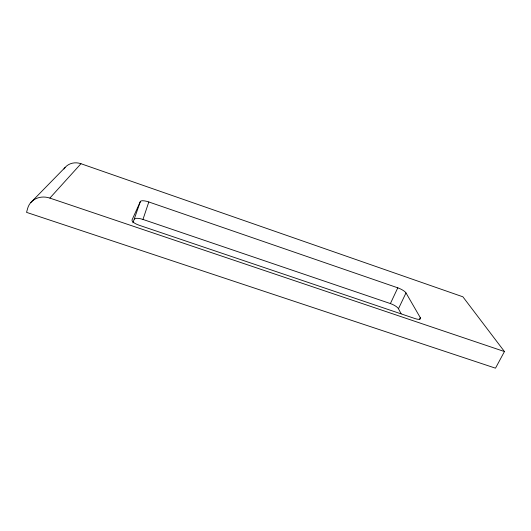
<?xml version="1.0" encoding="UTF-8"?>
<svg xmlns="http://www.w3.org/2000/svg" width="531" height="531" viewBox="0 0 531 531"><rect width="100%" height="100%" fill="white"/><g stroke="black" fill="none" stroke-linecap="round" stroke-linejoin="round"><path stroke-width="0.8" d="M132.916 222.834L140.376 201.475A7.985 2.31 18.7 0 1 148.813 201.966L397.792 287.829A7.467 2.038 24.9 0 1 405.996 292.92L420.286 317.638L419.57 319.104M134.535 219.164A7.919 2.476 18.4 0 1 142.972 219.436L148.813 201.966M140.376 201.475L132.046 219.914A8.702 2.735 18.3 0 0 139.248 225.277L415.016 318.573A8.138 2.376 25.6 0 0 420.286 317.638M401.111 313.768L398.476 308.743A7.407 2.19 25.1 0 0 390.391 303.573L397.792 287.829M398.476 308.743L405.996 292.92M504.45 351.549L495.489 368.175L26.55 212.367L27.665 208.344A18.505 16.561 28.4 0 1 49.868 198.09L80.977 163.721L462.886 296.802L504.45 351.549L49.868 198.09M30.732 202.616L65.067 167.504M142.972 219.436L390.391 303.573M63.959 168.984A15.353 14.032 32.2 0 1 80.977 163.721"/></g></svg>
